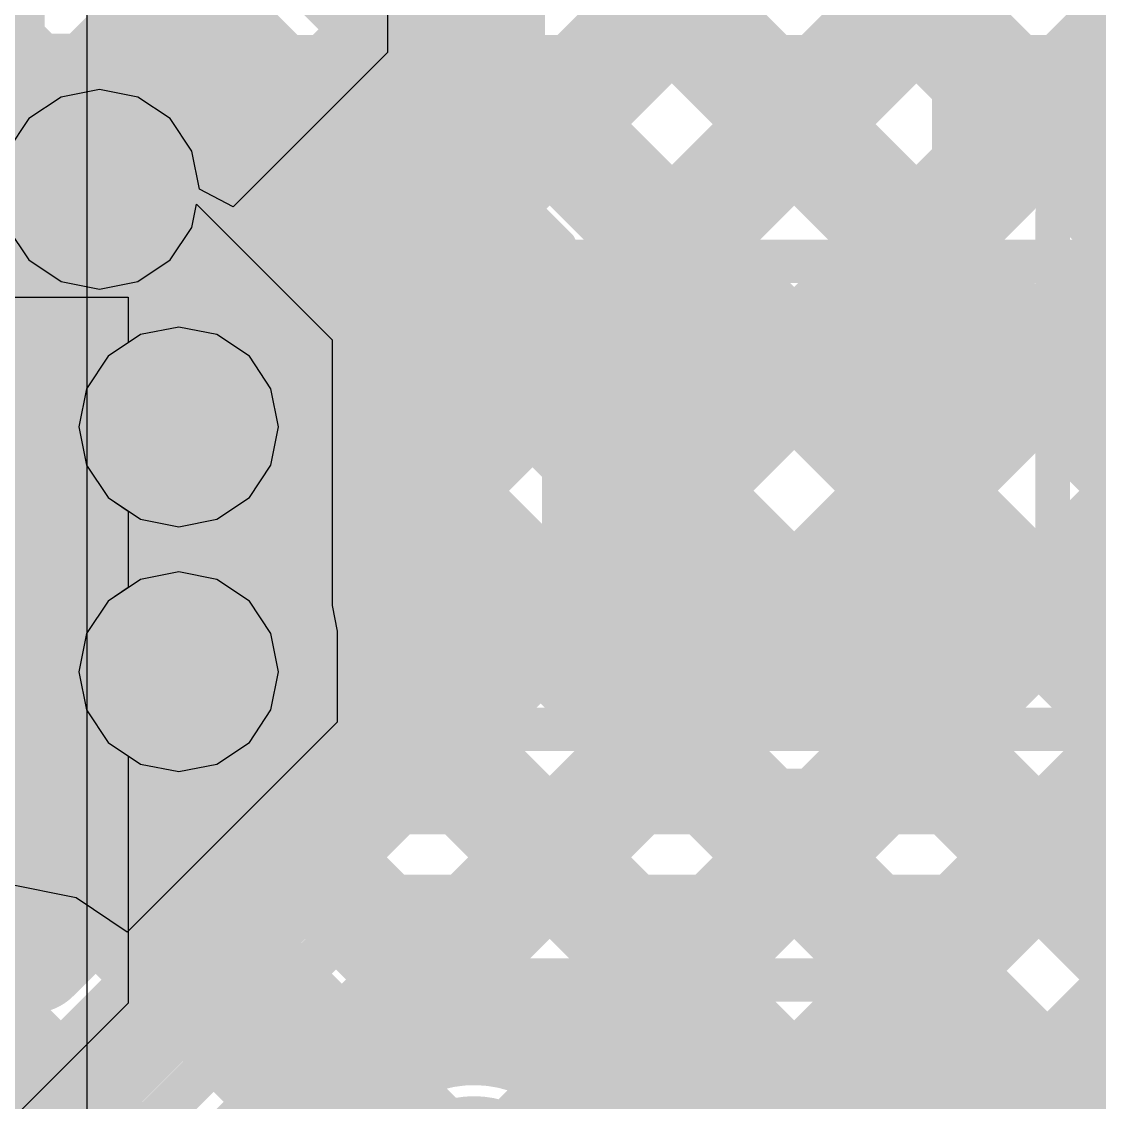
# Model space of a CAD drawing. Header units: millimetres. Extents: x 13 to 259, y -2 to 326.
# Drawn here: x 120.355 to 124.096, y 96.73 to 100.482 of the extents above; entities that cross this region are included whole.
import ezdxf

# ---------------------------------------------------------------- set-up
doc = ezdxf.new("R2010")
doc.units = ezdxf.units.MM
for name, color, linetype in [('BottomLayer', 5, 'Continuous'), ('BottomPaste', 16, 'Continuous'), ('BottomSolder', 6, 'Continuous'), ('ConnectLayer', 7, 'Continuous'), ('DrillDrawing', 1, 'Continuous'), ('Mechanical14', 56, 'Continuous'), ('Mechanical16', 56, 'Continuous'), ('MidLayer1', 16, 'Continuous'), ('MidLayer2', 76, 'Continuous'), ('MidLayer3', 90, 'Continuous'), ('MidLayer4', 156, 'Continuous'), ('MidLayer5', 130, 'Continuous'), ('MidLayer6', 216, 'Continuous'), ('MultiLayer', 9, 'Continuous'), ('TopLayer', 1, 'Continuous'), ('TopSolder', 216, 'Continuous')]:
    doc.layers.add(name, color=color, linetype=linetype)

# ---------------------------------------------------------------- blocks, each defined once
blk = doc.blocks.new('CAPC1005X55N_B_17')
at = {"layer": 'BottomLayer'}
for points in [[(-0.76, -0.31), (-0.14, -0.31), (-0.76, 0.31), (-0.14, 0.31)], [(0.14, -0.31), (0.76, -0.31), (0.14, 0.31), (0.76, 0.31)]]:
    blk.add_solid(points, dxfattribs=at)
at = {"layer": 'BottomPaste'}
for points in [[(-0.76, -0.31), (-0.14, -0.31), (-0.76, 0.31), (-0.14, 0.31)], [(0.14, -0.31), (0.76, -0.31), (0.14, 0.31), (0.76, 0.31)]]:
    blk.add_solid(points, dxfattribs=at)
at = {"layer": 'BottomSolder'}
for points in [[(-0.8616, -0.4116), (-0.0384, -0.4116), (-0.8616, 0.4116), (-0.0384, 0.4116)], [(0.0384, -0.4116), (0.8616, -0.4116), (0.0384, 0.4116), (0.8616, 0.4116)]]:
    blk.add_solid(points, dxfattribs=at)
at = {"layer": 'Mechanical14', "const_width": 0.1}
for points in [[(0.5251, 0.2749), (-0.5249, 0.2749)], [(-0.5249, 0.2749), (-0.5249, -0.2751)], [(0.5251, 0.2749), (0.5251, -0.2751)], [(0.5251, -0.2751), (-0.5249, -0.2751)]]:
    blk.add_lwpolyline(points, dxfattribs=at)
at = {"layer": 'Mechanical14', "const_width": 0.05}
for points in [[(-0.5499, 0.2749, 1), (-0.5, 0.2749, 1)], [(-0.5499, 0.2749, 1), (-0.5, 0.2749, 1)], [(0.5001, 0.2749, 1), (0.55, 0.2749, 1)], [(0.5001, 0.2749, 1), (0.55, 0.2749, 1)], [(-0.5499, -0.2751, 1), (-0.5, -0.2751, 1)], [(-0.5499, -0.2751, 1), (-0.5, -0.2751, 1)], [(0.5001, -0.2751, 1), (0.55, -0.2751, 1)], [(0.5001, -0.2751, 1), (0.55, -0.2751, 1)]]:
    blk.add_lwpolyline(points, format="xyb", close=True, dxfattribs=at)
at = {"layer": 'Mechanical16', "const_width": 0.05}
for points in [[(0, 0.5), (0, -0.5)], [(0.91, 0.46), (-0.91, 0.46)], [(-0.91, 0.46), (-0.91, -0.46)], [(0.91, 0.46), (0.91, -0.46)], [(0.5, 0), (-0.5, 0)], [(0.91, -0.46), (-0.91, -0.46)]]:
    blk.add_lwpolyline(points, dxfattribs=at)
at = {"layer": 'Mechanical16', "const_width": 0.025}
for points in [[(-0.0125, 0.5, 1), (0.0125, 0.5, 1)], [(-0.9225, 0.46, 1), (-0.8975, 0.46, 1)], [(-0.9225, 0.46, 1), (-0.8975, 0.46, 1)], [(0.8975, 0.46, 1), (0.9225, 0.46, 1)], [(0.8975, 0.46, 1), (0.9225, 0.46, 1)], [(-0.5125, 0, 1), (-0.4875, 0, 1)], [(0.4875, 0, 1), (0.5125, 0, 1)], [(-0.9225, -0.46, 1), (-0.8975, -0.46, 1)], [(-0.9225, -0.46, 1), (-0.8975, -0.46, 1)], [(0.8975, -0.46, 1), (0.9225, -0.46, 1)], [(0.8975, -0.46, 1), (0.9225, -0.46, 1)], [(-0.0125, -0.5, 1), (0.0125, -0.5, 1)]]:
    blk.add_lwpolyline(points, format="xyb", close=True, dxfattribs=at)
blk = doc.blocks.new('CAPC1005X55N_B_21')
at = {"layer": 'BottomLayer'}
for points in [[(-0.76, -0.31), (-0.14, -0.31), (-0.76, 0.31), (-0.14, 0.31)], [(0.14, -0.31), (0.76, -0.31), (0.14, 0.31), (0.76, 0.31)]]:
    blk.add_solid(points, dxfattribs=at)
at = {"layer": 'BottomPaste'}
for points in [[(-0.76, -0.31), (-0.14, -0.31), (-0.76, 0.31), (-0.14, 0.31)], [(0.14, -0.31), (0.76, -0.31), (0.14, 0.31), (0.76, 0.31)]]:
    blk.add_solid(points, dxfattribs=at)
at = {"layer": 'BottomSolder'}
for points in [[(-0.8616, -0.4116), (-0.0384, -0.4116), (-0.8616, 0.4116), (-0.0384, 0.4116)], [(0.0384, -0.4116), (0.8616, -0.4116), (0.0384, 0.4116), (0.8616, 0.4116)]]:
    blk.add_solid(points, dxfattribs=at)
at = {"layer": 'Mechanical14', "const_width": 0.1}
for points in [[(0.5251, 0.2749), (-0.5249, 0.2749)], [(-0.5249, 0.2749), (-0.5249, -0.2751)], [(0.5251, 0.2749), (0.5251, -0.2751)], [(0.5251, -0.2751), (-0.5249, -0.2751)]]:
    blk.add_lwpolyline(points, dxfattribs=at)
at = {"layer": 'Mechanical14', "const_width": 0.05}
for points in [[(-0.5499, 0.2749, 1), (-0.5, 0.2749, 1)], [(-0.5499, 0.2749, 1), (-0.5, 0.2749, 1)], [(0.5001, 0.2749, 1), (0.55, 0.2749, 1)], [(0.5001, 0.2749, 1), (0.55, 0.2749, 1)], [(-0.5499, -0.2751, 1), (-0.5, -0.2751, 1)], [(-0.5499, -0.2751, 1), (-0.5, -0.2751, 1)], [(0.5001, -0.2751, 1), (0.55, -0.2751, 1)], [(0.5001, -0.2751, 1), (0.55, -0.2751, 1)]]:
    blk.add_lwpolyline(points, format="xyb", close=True, dxfattribs=at)
at = {"layer": 'Mechanical16', "const_width": 0.05}
for points in [[(0, 0.5), (0, -0.5)], [(0.91, 0.46), (-0.91, 0.46)], [(-0.91, 0.46), (-0.91, -0.46)], [(0.91, 0.46), (0.91, -0.46)], [(0.5, 0), (-0.5, 0)], [(0.91, -0.46), (-0.91, -0.46)]]:
    blk.add_lwpolyline(points, dxfattribs=at)
at = {"layer": 'Mechanical16', "const_width": 0.025}
for points in [[(-0.0125, 0.5, 1), (0.0125, 0.5, 1)], [(-0.9225, 0.46, 1), (-0.8975, 0.46, 1)], [(-0.9225, 0.46, 1), (-0.8975, 0.46, 1)], [(0.8975, 0.46, 1), (0.9225, 0.46, 1)], [(0.8975, 0.46, 1), (0.9225, 0.46, 1)], [(-0.5125, 0, 1), (-0.4875, 0, 1)], [(0.4875, 0, 1), (0.5125, 0, 1)], [(-0.9225, -0.46, 1), (-0.8975, -0.46, 1)], [(-0.9225, -0.46, 1), (-0.8975, -0.46, 1)], [(0.8975, -0.46, 1), (0.9225, -0.46, 1)], [(0.8975, -0.46, 1), (0.9225, -0.46, 1)], [(-0.0125, -0.5, 1), (0.0125, -0.5, 1)]]:
    blk.add_lwpolyline(points, format="xyb", close=True, dxfattribs=at)
blk = doc.blocks.new('CAPC1005X55N_B_29')
at = {"layer": 'BottomLayer'}
for points in [[(-0.76, -0.31), (-0.14, -0.31), (-0.76, 0.31), (-0.14, 0.31)], [(0.14, -0.31), (0.76, -0.31), (0.14, 0.31), (0.76, 0.31)]]:
    blk.add_solid(points, dxfattribs=at)
at = {"layer": 'BottomPaste'}
for points in [[(-0.76, -0.31), (-0.14, -0.31), (-0.76, 0.31), (-0.14, 0.31)], [(0.14, -0.31), (0.76, -0.31), (0.14, 0.31), (0.76, 0.31)]]:
    blk.add_solid(points, dxfattribs=at)
at = {"layer": 'BottomSolder'}
for points in [[(-0.8616, -0.4116), (-0.0384, -0.4116), (-0.8616, 0.4116), (-0.0384, 0.4116)], [(0.0384, -0.4116), (0.8616, -0.4116), (0.0384, 0.4116), (0.8616, 0.4116)]]:
    blk.add_solid(points, dxfattribs=at)
at = {"layer": 'Mechanical14', "const_width": 0.1}
for points in [[(-0.5249, 0.2749), (-0.5249, -0.2751)], [(0.5251, 0.2749), (-0.5249, 0.2749)], [(0.5251, 0.2749), (0.5251, -0.2751)], [(0.5251, -0.2751), (-0.5249, -0.2751)]]:
    blk.add_lwpolyline(points, dxfattribs=at)
at = {"layer": 'Mechanical14', "const_width": 0.05}
for points in [[(-0.5499, 0.2749, 1), (-0.5, 0.2749, 1)], [(-0.5499, 0.2749, 1), (-0.5, 0.2749, 1)], [(0.5001, 0.2749, 1), (0.55, 0.2749, 1)], [(0.5001, 0.2749, 1), (0.55, 0.2749, 1)], [(-0.5499, -0.2751, 1), (-0.5, -0.2751, 1)], [(-0.5499, -0.2751, 1), (-0.5, -0.2751, 1)], [(0.5001, -0.2751, 1), (0.55, -0.2751, 1)], [(0.5001, -0.2751, 1), (0.55, -0.2751, 1)]]:
    blk.add_lwpolyline(points, format="xyb", close=True, dxfattribs=at)
at = {"layer": 'Mechanical16', "const_width": 0.05}
for points in [[(0, 0.5), (0, -0.5)], [(-0.91, 0.46), (-0.91, -0.46)], [(0.91, 0.46), (-0.91, 0.46)], [(0.91, 0.46), (0.91, -0.46)], [(0.5, 0), (-0.5, 0)], [(0.91, -0.46), (-0.91, -0.46)]]:
    blk.add_lwpolyline(points, dxfattribs=at)
at = {"layer": 'Mechanical16', "const_width": 0.025}
for points in [[(-0.0125, 0.5, 1), (0.0125, 0.5, 1)], [(-0.9225, 0.46, 1), (-0.8975, 0.46, 1)], [(-0.9225, 0.46, 1), (-0.8975, 0.46, 1)], [(0.8975, 0.46, 1), (0.9225, 0.46, 1)], [(0.8975, 0.46, 1), (0.9225, 0.46, 1)], [(-0.5125, 0, 1), (-0.4875, 0, 1)], [(0.4875, 0, 1), (0.5125, 0, 1)], [(-0.9225, -0.46, 1), (-0.8975, -0.46, 1)], [(-0.9225, -0.46, 1), (-0.8975, -0.46, 1)], [(0.8975, -0.46, 1), (0.9225, -0.46, 1)], [(0.8975, -0.46, 1), (0.9225, -0.46, 1)], [(-0.0125, -0.5, 1), (0.0125, -0.5, 1)]]:
    blk.add_lwpolyline(points, format="xyb", close=True, dxfattribs=at)
blk = doc.blocks.new('CAPC1005X55N_B_60')
at = {"layer": 'BottomLayer'}
for points in [[(-0.76, -0.31), (-0.14, -0.31), (-0.76, 0.31), (-0.14, 0.31)], [(0.14, -0.31), (0.76, -0.31), (0.14, 0.31), (0.76, 0.31)]]:
    blk.add_solid(points, dxfattribs=at)
at = {"layer": 'BottomPaste'}
for points in [[(-0.76, -0.31), (-0.14, -0.31), (-0.76, 0.31), (-0.14, 0.31)], [(0.14, -0.31), (0.76, -0.31), (0.14, 0.31), (0.76, 0.31)]]:
    blk.add_solid(points, dxfattribs=at)
at = {"layer": 'BottomSolder'}
for points in [[(-0.8616, -0.4116), (-0.0384, -0.4116), (-0.8616, 0.4116), (-0.0384, 0.4116)], [(0.0384, -0.4116), (0.8616, -0.4116), (0.0384, 0.4116), (0.8616, 0.4116)]]:
    blk.add_solid(points, dxfattribs=at)
at = {"layer": 'Mechanical14', "const_width": 0.1}
for points in [[(0.5251, 0.2749), (-0.5249, 0.2749)], [(-0.5249, 0.2749), (-0.5249, -0.2751)], [(0.5251, 0.2749), (0.5251, -0.2751)], [(0.5251, -0.2751), (-0.5249, -0.2751)]]:
    blk.add_lwpolyline(points, dxfattribs=at)
at = {"layer": 'Mechanical14', "const_width": 0.05}
for points in [[(-0.5499, 0.2749, 1), (-0.5, 0.2749, 1)], [(-0.5499, 0.2749, 1), (-0.5, 0.2749, 1)], [(0.5001, 0.2749, 1), (0.55, 0.2749, 1)], [(0.5001, 0.2749, 1), (0.55, 0.2749, 1)], [(-0.5499, -0.2751, 1), (-0.5, -0.2751, 1)], [(-0.5499, -0.2751, 1), (-0.5, -0.2751, 1)], [(0.5001, -0.2751, 1), (0.55, -0.2751, 1)], [(0.5001, -0.2751, 1), (0.55, -0.2751, 1)]]:
    blk.add_lwpolyline(points, format="xyb", close=True, dxfattribs=at)
at = {"layer": 'Mechanical16', "const_width": 0.05}
for points in [[(0, 0.5), (0, -0.5)], [(0.91, 0.46), (-0.91, 0.46)], [(-0.91, 0.46), (-0.91, -0.46)], [(0.91, 0.46), (0.91, -0.46)], [(0.5, 0), (-0.5, 0)], [(0.91, -0.46), (-0.91, -0.46)]]:
    blk.add_lwpolyline(points, dxfattribs=at)
at = {"layer": 'Mechanical16', "const_width": 0.025}
for points in [[(-0.0125, 0.5, 1), (0.0125, 0.5, 1)], [(-0.9225, 0.46, 1), (-0.8975, 0.46, 1)], [(-0.9225, 0.46, 1), (-0.8975, 0.46, 1)], [(0.8975, 0.46, 1), (0.9225, 0.46, 1)], [(0.8975, 0.46, 1), (0.9225, 0.46, 1)], [(-0.5125, 0, 1), (-0.4875, 0, 1)], [(0.4875, 0, 1), (0.5125, 0, 1)], [(-0.9225, -0.46, 1), (-0.8975, -0.46, 1)], [(-0.9225, -0.46, 1), (-0.8975, -0.46, 1)], [(0.8975, -0.46, 1), (0.9225, -0.46, 1)], [(0.8975, -0.46, 1), (0.9225, -0.46, 1)], [(-0.0125, -0.5, 1), (0.0125, -0.5, 1)]]:
    blk.add_lwpolyline(points, format="xyb", close=True, dxfattribs=at)

msp = doc.modelspace()

# ---------------------------------------------------------------- linework, layer by layer
at = {"layer": 'BottomLayer', "const_width": 0.25}
for points in [[(120.5, 99.9, 1), (120.75, 99.9, 1)], [(120.775, 99.075, 1), (121.025, 99.075, 1)], [(120.775, 98.225, 1), (121.025, 98.225, 1)]]:
    msp.add_lwpolyline(points, format="xyb", close=True, dxfattribs=at)
at = {"layer": 'BottomSolder', "const_width": 0.3516}
msp.add_lwpolyline([(121.7492, 96.4, 1), (122.1008, 96.4, 1)], format="xyb", close=True, dxfattribs=at)
at = {"layer": 'ConnectLayer'}
for p, q in [((121.625, 104.9), (121.625, 100.375)), ((120.5809, 104.4774), (120.5809, 95.3003)), ((121.625, 100.375), (121.0891, 99.839)), ((120.4924, 100.2203), (120.3799, 100.1451)), ((120.625, 100.2467), (120.4924, 100.2203)), ((120.7577, 100.2203), (120.625, 100.2467)), ((120.8702, 100.1451), (120.7577, 100.2203)), ((120.3799, 100.1451), (120.3048, 100.0327)), ((120.9453, 100.0327), (120.8702, 100.1451)), ((120.9717, 99.9), (120.9453, 100.0327)), ((121.0891, 99.839), (120.9717, 99.9)), ((120.9453, 99.7673), (120.9613, 99.8479)), ((120.9613, 99.8479), (121.4322, 99.377)), ((120.3048, 99.7673), (120.3799, 99.6549)), ((120.8702, 99.6549), (120.9453, 99.7673)), ((120.3799, 99.6549), (120.4924, 99.5797)), ((120.7577, 99.5797), (120.8702, 99.6549)), ((120.4924, 99.5797), (120.625, 99.5534)), ((120.625, 99.5534), (120.7577, 99.5797)), ((119.0339, 99.525), (120.725, 99.525)), ((120.725, 99.525), (120.725, 99.367)), ((120.7674, 99.3953), (120.6549, 99.3201)), ((120.9, 99.4217), (120.7674, 99.3953)), ((121.0327, 99.3953), (120.9, 99.4217)), ((121.1452, 99.3201), (121.0327, 99.3953)), ((120.725, 99.367), (120.6549, 99.3201)), ((121.4322, 99.377), (121.4322, 98.4549)), ((120.6549, 99.3201), (120.5798, 99.2077)), ((120.6549, 99.3201), (120.5798, 99.2077)), ((121.2203, 99.2077), (121.1452, 99.3201)), ((120.5798, 99.2077), (120.5534, 99.075)), ((120.5798, 99.2077), (120.5534, 99.075)), ((121.2467, 99.075), (121.2203, 99.2077)), ((120.5534, 99.075), (120.5798, 98.9423)), ((120.5534, 99.075), (120.5798, 98.9423)), ((121.2203, 98.9423), (121.2467, 99.075)), ((120.5798, 98.9423), (120.6549, 98.8299)), ((120.5798, 98.9423), (120.6549, 98.8299)), ((121.1452, 98.8299), (121.2203, 98.9423)), ((120.6549, 98.8299), (120.7674, 98.7547)), ((120.6549, 98.8299), (120.725, 98.783)), ((121.0327, 98.7547), (121.1452, 98.8299)), ((120.725, 98.783), (120.725, 98.517)), ((120.7674, 98.7547), (120.9, 98.7284)), ((120.9, 98.7284), (121.0327, 98.7547)), ((120.9, 98.5717), (120.7674, 98.5453)), ((121.0327, 98.5453), (120.9, 98.5717)), ((120.7674, 98.5453), (120.6549, 98.4701)), ((121.1452, 98.4701), (121.0327, 98.5453)), ((120.725, 98.517), (120.6549, 98.4701)), ((120.6549, 98.4701), (120.5798, 98.3577)), ((120.6549, 98.4701), (120.5798, 98.3577)), ((121.2203, 98.3577), (121.1452, 98.4701)), ((121.4322, 98.4549), (121.4501, 98.3654)), ((120.5798, 98.3577), (120.5534, 98.225)), ((120.5798, 98.3577), (120.5534, 98.225)), ((121.2467, 98.225), (121.2203, 98.3577)), ((121.4501, 98.3654), (121.4501, 98.05)), ((120.5534, 98.225), (120.5798, 98.0923)), ((120.5534, 98.225), (120.5798, 98.0923)), ((121.2203, 98.0923), (121.2467, 98.225)), ((120.5798, 98.0923), (120.6549, 97.9799)), ((120.5798, 98.0923), (120.6549, 97.9799)), ((121.1452, 97.9799), (121.2203, 98.0923)), ((121.4501, 98.05), (120.7216, 97.3215)), ((120.6549, 97.9799), (120.7674, 97.9047)), ((120.6549, 97.9799), (120.725, 97.933)), ((121.0327, 97.9047), (121.1452, 97.9799)), ((120.725, 97.933), (120.725, 97.075)), ((120.7674, 97.9047), (120.9, 97.8784)), ((120.9, 97.8784), (121.0327, 97.9047)), ((120.5436, 97.4404), (120.3017, 97.4885)), ((120.7216, 97.3215), (120.5436, 97.4404)), ((120.725, 97.075), (119.625, 95.975))]:
    msp.add_line(p, q, dxfattribs=at)
at = {"layer": 'ConnectLayer', "const_width": 0.4}
for points in [[(120.5356, 99.3225), (132.5152, 111.302)], [(120.5356, 99.3225), (132.5152, 111.302)], [(120.5352, 98.4735), (133.3154, 111.2537)], [(120.5352, 98.4735), (133.3154, 111.2537)], [(102.1605, 79.2502), (131.7888, 108.8785)], [(102.1605, 79.2502), (131.7888, 108.8785)], [(102.1717, 78.4129), (131.6469, 107.8881)], [(102.1717, 78.4129), (131.6469, 107.8881)], [(119.9581, 100.442), (124.9875, 105.4714)], [(119.9581, 100.442), (124.9875, 105.4714)], [(122.6443, 96.34), (131.6478, 105.3435)], [(122.6443, 96.34), (131.6478, 105.3435)], [(120.3131, 99.9484), (125.346, 104.9813)], [(120.3131, 99.9484), (125.346, 104.9813)], [(123.174, 96.0212), (132.054, 104.9011)], [(123.174, 96.0212), (132.054, 104.9011)], [(120.622, 104.2375), (124.7041, 100.1554)], [(120.622, 104.2375), (124.7041, 100.1554)], [(121.4184, 99.3567), (125.47, 103.4084)], [(121.975, 102.8845), (124.7041, 100.1554)], [(121.4179, 98.5077), (125.47, 102.5598)], [(121.6384, 102.3726), (137.059, 86.952)], [(121.6384, 102.3726), (137.059, 86.952)], [(121.1561, 102.0064), (127.1611, 96.0013)], [(121.1561, 102.0064), (127.1611, 96.0013)], [(121.975, 102.0359), (125.47, 98.5409)], [(119.7338, 95.975), (125.47, 101.7113)], [(120.6607, 101.6533), (126.4152, 95.8987)], [(120.6607, 101.6533), (126.4152, 95.8987)], [(121.975, 101.1874), (125.3212, 97.8413)], [(120.2899, 101.1755), (131.9752, 89.4902)], [(120.2899, 101.1755), (131.9752, 89.4902)], [(119.5775, 101.0394), (131.6356, 88.9813)], [(119.5775, 101.0394), (131.6356, 88.9813)], [(121.9717, 100.375), (121.9717, 100.7217)], [(121.9453, 100.2423), (121.9717, 100.375)], [(121.9663, 100.3477), (124.8969, 97.417)], [(121.8702, 100.1299), (121.9453, 100.2423)], [(121.3342, 99.5939), (121.8702, 100.1299)], [(102.4287, 77.8214), (124.7282, 100.1209)], [(102.4287, 77.8214), (124.7282, 100.1209)], [(120.5823, 95.975), (124.7281, 100.1209)], [(120.3103, 99.975), (121.042, 99.975)], [(120.6419, 99.975), (120.7419, 99.875)], [(122.3062, 96.8504), (125.3641, 99.9083)], [(122.3062, 96.8504), (125.3641, 99.9083)], [(122.3062, 96.8504), (125.3641, 99.9083)], [(120.3145, 99.875), (120.9513, 99.875)], [(121.6029, 99.8626), (124.4726, 96.9928)], [(121.3495, 98.4392), (122.1453, 99.235)], [(121.4507, 99.235), (125.0625, 99.235)], [(122.1988, 98.44), (122.9938, 99.235)], [(122.2304, 99.235), (123.0254, 98.44)], [(123.0473, 98.44), (123.8423, 99.235)], [(123.0789, 99.235), (123.8739, 98.44)], [(123.8958, 98.44), (124.6908, 99.235)], [(123.9274, 99.235), (124.7225, 98.44)], [(121.4163, 99.2006), (122.1769, 98.44)], [(120.5788, 99.1895), (126.9715, 92.7969)], [(120.5788, 99.1895), (126.9715, 92.7969)], [(122.6443, 96.34), (125.47, 99.1657)], [(121.4875, 99.1294), (124.0484, 96.5685)], [(120.5352, 98.4735), (121.1369, 99.0752)], [(120.59, 99.075), (121.125, 99.075)], [(120.6933, 99.075), (121.3307, 98.4376)], [(121.375, 98.44), (125.7531, 98.44)], [(120.5785, 98.3414), (121.9298, 96.99)], [(120.5785, 98.3414), (121.9298, 96.99)], [(120.5785, 98.3414), (120.6948, 98.225)], [(123.174, 96.0212), (125.47, 98.3172)], [(121.4874, 98.281), (123.6241, 96.1442)], [(120.59, 98.225), (121.0094, 98.225)], [(123.4549, 95.975), (125.47, 97.9902)], [(119.3673, 97.8556), (125.1445, 92.0784)], [(119.3673, 97.8556), (125.1445, 92.0784)], [(120.3332, 97.7381), (121.4007, 96.6706)], [(120.3333, 97.7381), (121.4008, 96.6706)], [(120.3333, 97.7381), (121.4008, 96.6706)], [(119.625, 96.7148), (120.6174, 97.7071)], [(121.2018, 97.718), (121.9298, 96.99)], [(119.625, 97.5977), (121.2478, 95.975)], [(119.2389, 97.425), (120.5771, 97.425)], [(120.1503, 97.24), (120.3353, 97.425)], [(120.3921, 97.24), (120.5771, 97.425)], [(118.6703, 97.24), (120.3921, 97.24)]]:
    msp.add_lwpolyline(points, dxfattribs=at)
for points in [[(119.5513, 100.4639, -0.50472), (120.315, 99.9)], [(119.5513, 100.4639, -0.50472), (120.315, 99.9)], [(120.9513, 99.875, -0.081853), (121.042, 99.975)], [(120.315, 99.9, -0.127389), (120.2409, 99.6136)], [(120.315, 99.9, -0.127389), (120.2409, 99.6136)], [(120.2409, 99.6136, -0.295782), (120.59, 99.075)], [(120.2409, 99.6136, -0.295782), (120.59, 99.075)], [(121.2587, 99.5435, -0.233448), (121.49, 99.075)], [(121.4084, 99.1927, -0.199374), (121.125, 99.075)], [(121.4079, 99.1922, -0.198912), (121.125, 99.075)], [(120.59, 99.075, -0.203827), (120.4093, 98.65)], [(120.59, 99.075, -0.203827), (120.4093, 98.65)], [(120.59, 99.075, -0.203827), (120.4093, 98.65)], [(121.49, 99.075, -0.203827), (121.3093, 98.65)], [(120.4093, 98.65, -0.203829), (120.59, 98.225)], [(120.4093, 98.65, -0.203829), (120.59, 98.225)], [(120.4093, 98.65, -0.203829), (120.59, 98.225)], [(121.3093, 98.65, -0.203829), (121.49, 98.225)], [(121.014, 98.2297, -0.270061), (121.375, 98.44)], [(120.59, 98.225, -0.764241), (119.4914, 97.926)], [(120.59, 98.225, -0.764241), (119.4914, 97.926)], [(121.49, 98.225, -0.698284), (120.45, 97.8434)], [(120.45, 97.8434, -0.409968), (119.625, 97.7695)], [(122.0651, 95.8269, -2.893107), (122.515, 96.4)], [(122.0651, 95.8269, -2.893107), (122.515, 96.4)], [(121.5158, 95.975, -1.51202), (122.515, 96.4)]]:
    msp.add_lwpolyline(points, format="xyb", dxfattribs=at)
at = {"layer": 'ConnectLayer', "const_width": 0.2}
for points in [[(121.8717, 100.375, 1), (122.0717, 100.375, 1)], [(121.8717, 100.375, 1), (122.0717, 100.375, 1)], [(121.8663, 100.3477, 1), (122.0663, 100.3477, 1)], [(121.8453, 100.2423, 1), (122.0453, 100.2423, 1)], [(121.8453, 100.2423, 1), (122.0453, 100.2423, 1)], [(121.7702, 100.1299, 1), (121.9702, 100.1299, 1)], [(121.7702, 100.1299, 1), (121.9702, 100.1299, 1)], [(120.2103, 99.975, 1), (120.4103, 99.975, 1)], [(120.2131, 99.9484, 1), (120.4131, 99.9484, 1)], [(120.2131, 99.9484, 1), (120.4131, 99.9484, 1)], [(120.5419, 99.975, 1), (120.7419, 99.975, 1)], [(120.942, 99.975, 1), (121.142, 99.975, 1)], [(120.942, 99.975, 1), (121.142, 99.975, 1)], [(120.2145, 99.875, 1), (120.4145, 99.875, 1)], [(120.215, 99.9, 1), (120.415, 99.9, 1)], [(120.215, 99.9, 1), (120.415, 99.9, 1)], [(120.215, 99.9, 1), (120.415, 99.9, 1)], [(120.215, 99.9, 1), (120.415, 99.9, 1)], [(120.6419, 99.875, 1), (120.8419, 99.875, 1)], [(120.8513, 99.875, 1), (121.0513, 99.875, 1)], [(120.8513, 99.875, 1), (121.0513, 99.875, 1)], [(121.5029, 99.8626, 1), (121.7029, 99.8626, 1)], [(120.1409, 99.6136, 1), (120.3409, 99.6136, 1)], [(120.1409, 99.6136, 1), (120.3409, 99.6136, 1)], [(120.1409, 99.6136, 1), (120.3409, 99.6136, 1)], [(120.1409, 99.6136, 1), (120.3409, 99.6136, 1)], [(121.2342, 99.5939, 1), (121.4342, 99.5939, 1)], [(121.1587, 99.5435, 1), (121.3587, 99.5435, 1)], [(121.3184, 99.3567, 1), (121.5184, 99.3567, 1)], [(120.4356, 99.3225, 1), (120.6356, 99.3225, 1)], [(120.4356, 99.3225, 1), (120.6356, 99.3225, 1)], [(121.3507, 99.235, 1), (121.5507, 99.235, 1)], [(122.0453, 99.235, 1), (122.2453, 99.235, 1)], [(122.1304, 99.235, 1), (122.3304, 99.235, 1)], [(122.8938, 99.235, 1), (123.0938, 99.235, 1)], [(122.9789, 99.235, 1), (123.1789, 99.235, 1)], [(123.7423, 99.235, 1), (123.9423, 99.235, 1)], [(123.8274, 99.235, 1), (124.0274, 99.235, 1)], [(121.3079, 99.1922, 1), (121.5079, 99.1922, 1)], [(121.3084, 99.1927, 1), (121.5084, 99.1927, 1)], [(121.3163, 99.2006, 1), (121.5163, 99.2006, 1)], [(120.4788, 99.1895, 1), (120.6788, 99.1895, 1)], [(120.4788, 99.1895, 1), (120.6788, 99.1895, 1)], [(121.3875, 99.1294, 1), (121.5875, 99.1294, 1)], [(120.49, 99.075, 1), (120.69, 99.075, 1)], [(120.49, 99.075, 1), (120.69, 99.075, 1)], [(120.49, 99.075, 1), (120.69, 99.075, 1)], [(120.49, 99.075, 1), (120.69, 99.075, 1)], [(120.49, 99.075, 1), (120.69, 99.075, 1)], [(120.49, 99.075, 1), (120.69, 99.075, 1)], [(120.5933, 99.075, 1), (120.7933, 99.075, 1)], [(121.025, 99.075, 1), (121.225, 99.075, 1)], [(121.025, 99.075, 1), (121.225, 99.075, 1)], [(121.025, 99.075, 1), (121.225, 99.075, 1)], [(121.0369, 99.0752, 1), (121.2369, 99.0752, 1)], [(121.39, 99.075, 1), (121.59, 99.075, 1)], [(121.39, 99.075, 1), (121.59, 99.075, 1)], [(120.3093, 98.65, 1), (120.5093, 98.65, 1)], [(120.3093, 98.65, 1), (120.5093, 98.65, 1)], [(120.3093, 98.65, 1), (120.5093, 98.65, 1)], [(120.3093, 98.65, 1), (120.5093, 98.65, 1)], [(120.3093, 98.65, 1), (120.5093, 98.65, 1)], [(120.3093, 98.65, 1), (120.5093, 98.65, 1)], [(121.2093, 98.65, 1), (121.4093, 98.65, 1)], [(121.2093, 98.65, 1), (121.4093, 98.65, 1)], [(121.3179, 98.5077, 1), (121.5179, 98.5077, 1)], [(120.4352, 98.4735, 1), (120.6352, 98.4735, 1)], [(120.4352, 98.4735, 1), (120.6352, 98.4735, 1)], [(120.4352, 98.4735, 1), (120.6352, 98.4735, 1)], [(121.2307, 98.4376, 1), (121.4307, 98.4376, 1)], [(121.2495, 98.4392, 1), (121.4495, 98.4392, 1)], [(121.275, 98.44, 1), (121.475, 98.44, 1)], [(121.275, 98.44, 1), (121.475, 98.44, 1)], [(122.0769, 98.44, 1), (122.2769, 98.44, 1)], [(122.0988, 98.44, 1), (122.2988, 98.44, 1)], [(122.9254, 98.44, 1), (123.1254, 98.44, 1)], [(122.9473, 98.44, 1), (123.1473, 98.44, 1)], [(123.7739, 98.44, 1), (123.9739, 98.44, 1)], [(123.7958, 98.44, 1), (123.9958, 98.44, 1)], [(120.4785, 98.3414, 1), (120.6785, 98.3414, 1)], [(120.4785, 98.3414, 1), (120.6785, 98.3414, 1)], [(120.4785, 98.3414, 1), (120.6785, 98.3414, 1)], [(121.3874, 98.281, 1), (121.5874, 98.281, 1)], [(120.49, 98.225, 1), (120.69, 98.225, 1)], [(120.49, 98.225, 1), (120.69, 98.225, 1)], [(120.49, 98.225, 1), (120.69, 98.225, 1)], [(120.49, 98.225, 1), (120.69, 98.225, 1)], [(120.49, 98.225, 1), (120.69, 98.225, 1)], [(120.49, 98.225, 1), (120.69, 98.225, 1)], [(120.5948, 98.225, 1), (120.7948, 98.225, 1)], [(120.9094, 98.225, 1), (121.1094, 98.225, 1)], [(120.914, 98.2297, 1), (121.114, 98.2297, 1)], [(121.39, 98.225, 1), (121.59, 98.225, 1)], [(121.39, 98.225, 1), (121.59, 98.225, 1)], [(120.35, 97.8434, 1), (120.55, 97.8434, 1)], [(120.35, 97.8434, 1), (120.55, 97.8434, 1)], [(120.2332, 97.7381, 1), (120.4332, 97.7381, 1)], [(120.2333, 97.7381, 1), (120.4333, 97.7381, 1)], [(120.2333, 97.7381, 1), (120.4333, 97.7381, 1)], [(120.5174, 97.7071, 1), (120.7174, 97.7071, 1)], [(121.1018, 97.718, 1), (121.3018, 97.718, 1)], [(120.2353, 97.425, 1), (120.4353, 97.425, 1)], [(120.4771, 97.425, 1), (120.6771, 97.425, 1)], [(120.4771, 97.425, 1), (120.6771, 97.425, 1)], [(120.2921, 97.24, 1), (120.4921, 97.24, 1)], [(120.2921, 97.24, 1), (120.4921, 97.24, 1)], [(121.8298, 96.99, 1), (122.0298, 96.99, 1)], [(121.8298, 96.99, 1), (122.0298, 96.99, 1)], [(121.8298, 96.99, 1), (122.0298, 96.99, 1)], [(122.2062, 96.8504, 1), (122.4062, 96.8504, 1)], [(122.2062, 96.8504, 1), (122.4062, 96.8504, 1)], [(122.2062, 96.8504, 1), (122.4062, 96.8504, 1)], [(121.3007, 96.6706, 1), (121.5007, 96.6706, 1)], [(121.3008, 96.6706, 1), (121.5008, 96.6706, 1)], [(121.3008, 96.6706, 1), (121.5008, 96.6706, 1)], [(123.9484, 96.5685, 1), (124.1484, 96.5685, 1)]]:
    msp.add_lwpolyline(points, format="xyb", close=True, dxfattribs=at)
at = {"layer": 'DrillDrawing', "const_width": 0.0508}
for points in [[(120.498, 100.027), (120.498, 100.154)], [(120.498, 100.154), (120.752, 100.154)], [(120.752, 100.027), (120.752, 100.154)], [(120.371, 99.773), (120.371, 100.027)], [(120.371, 100.027), (120.498, 100.027)], [(120.752, 100.027), (120.879, 100.027)], [(120.879, 99.773), (120.879, 100.027)], [(120.371, 99.773), (120.498, 99.773)], [(120.498, 99.646), (120.498, 99.773)], [(120.752, 99.773), (120.879, 99.773)], [(120.752, 99.646), (120.752, 99.773)], [(120.498, 99.646), (120.752, 99.646)], [(120.773, 99.202), (120.773, 99.329)], [(120.773, 99.329), (121.027, 99.329)], [(121.027, 99.202), (121.027, 99.329)], [(120.646, 98.948), (120.646, 99.202)], [(120.646, 99.202), (120.773, 99.202)], [(121.027, 99.202), (121.154, 99.202)], [(121.154, 98.948), (121.154, 99.202)], [(120.646, 98.948), (120.773, 98.948)], [(120.773, 98.821), (120.773, 98.948)], [(121.027, 98.948), (121.154, 98.948)], [(121.027, 98.821), (121.027, 98.948)], [(120.773, 98.821), (121.027, 98.821)], [(120.773, 98.352), (120.773, 98.479)], [(120.773, 98.479), (121.027, 98.479)], [(121.027, 98.352), (121.027, 98.479)], [(120.646, 98.098), (120.646, 98.352)], [(120.646, 98.352), (120.773, 98.352)], [(121.027, 98.352), (121.154, 98.352)], [(121.154, 98.098), (121.154, 98.352)], [(120.646, 98.098), (120.773, 98.098)], [(120.773, 97.971), (120.773, 98.098)], [(121.027, 98.098), (121.154, 98.098)], [(121.027, 97.971), (121.027, 98.098)], [(120.773, 97.971), (121.027, 97.971)]]:
    msp.add_lwpolyline(points, dxfattribs=at)
at = {"layer": 'DrillDrawing', "const_width": 0.0254}
for points in [[(120.4853, 100.154, 1), (120.5107, 100.154, 1)], [(120.4853, 100.154, 1), (120.5107, 100.154, 1)], [(120.7393, 100.154, 1), (120.7647, 100.154, 1)], [(120.7393, 100.154, 1), (120.7647, 100.154, 1)], [(120.3583, 100.027, 1), (120.3837, 100.027, 1)], [(120.3583, 100.027, 1), (120.3837, 100.027, 1)], [(120.4853, 100.027, 1), (120.5107, 100.027, 1)], [(120.4853, 100.027, 1), (120.5107, 100.027, 1)], [(120.7393, 100.027, 1), (120.7647, 100.027, 1)], [(120.7393, 100.027, 1), (120.7647, 100.027, 1)], [(120.8663, 100.027, 1), (120.8917, 100.027, 1)], [(120.8663, 100.027, 1), (120.8917, 100.027, 1)], [(120.3583, 99.773, 1), (120.3837, 99.773, 1)], [(120.3583, 99.773, 1), (120.3837, 99.773, 1)], [(120.4853, 99.773, 1), (120.5107, 99.773, 1)], [(120.4853, 99.773, 1), (120.5107, 99.773, 1)], [(120.7393, 99.773, 1), (120.7647, 99.773, 1)], [(120.7393, 99.773, 1), (120.7647, 99.773, 1)], [(120.8663, 99.773, 1), (120.8917, 99.773, 1)], [(120.8663, 99.773, 1), (120.8917, 99.773, 1)], [(120.4853, 99.646, 1), (120.5107, 99.646, 1)], [(120.4853, 99.646, 1), (120.5107, 99.646, 1)], [(120.7393, 99.646, 1), (120.7647, 99.646, 1)], [(120.7393, 99.646, 1), (120.7647, 99.646, 1)], [(120.7603, 99.329, 1), (120.7857, 99.329, 1)], [(120.7603, 99.329, 1), (120.7857, 99.329, 1)], [(121.0143, 99.329, 1), (121.0397, 99.329, 1)], [(121.0143, 99.329, 1), (121.0397, 99.329, 1)], [(120.6333, 99.202, 1), (120.6587, 99.202, 1)], [(120.6333, 99.202, 1), (120.6587, 99.202, 1)], [(120.7603, 99.202, 1), (120.7857, 99.202, 1)], [(120.7603, 99.202, 1), (120.7857, 99.202, 1)], [(121.0143, 99.202, 1), (121.0397, 99.202, 1)], [(121.0143, 99.202, 1), (121.0397, 99.202, 1)], [(121.1413, 99.202, 1), (121.1667, 99.202, 1)], [(121.1413, 99.202, 1), (121.1667, 99.202, 1)], [(120.6333, 98.948, 1), (120.6587, 98.948, 1)], [(120.6333, 98.948, 1), (120.6587, 98.948, 1)], [(120.7603, 98.948, 1), (120.7857, 98.948, 1)], [(120.7603, 98.948, 1), (120.7857, 98.948, 1)], [(121.0143, 98.948, 1), (121.0397, 98.948, 1)], [(121.0143, 98.948, 1), (121.0397, 98.948, 1)], [(121.1413, 98.948, 1), (121.1667, 98.948, 1)], [(121.1413, 98.948, 1), (121.1667, 98.948, 1)], [(120.7603, 98.821, 1), (120.7857, 98.821, 1)], [(120.7603, 98.821, 1), (120.7857, 98.821, 1)], [(121.0143, 98.821, 1), (121.0397, 98.821, 1)], [(121.0143, 98.821, 1), (121.0397, 98.821, 1)], [(120.7603, 98.479, 1), (120.7857, 98.479, 1)], [(120.7603, 98.479, 1), (120.7857, 98.479, 1)], [(121.0143, 98.479, 1), (121.0397, 98.479, 1)], [(121.0143, 98.479, 1), (121.0397, 98.479, 1)], [(120.6333, 98.352, 1), (120.6587, 98.352, 1)], [(120.6333, 98.352, 1), (120.6587, 98.352, 1)], [(120.7603, 98.352, 1), (120.7857, 98.352, 1)], [(120.7603, 98.352, 1), (120.7857, 98.352, 1)], [(121.0143, 98.352, 1), (121.0397, 98.352, 1)], [(121.0143, 98.352, 1), (121.0397, 98.352, 1)], [(121.1413, 98.352, 1), (121.1667, 98.352, 1)], [(121.1413, 98.352, 1), (121.1667, 98.352, 1)], [(120.6333, 98.098, 1), (120.6587, 98.098, 1)], [(120.6333, 98.098, 1), (120.6587, 98.098, 1)], [(120.7603, 98.098, 1), (120.7857, 98.098, 1)], [(120.7603, 98.098, 1), (120.7857, 98.098, 1)], [(121.0143, 98.098, 1), (121.0397, 98.098, 1)], [(121.0143, 98.098, 1), (121.0397, 98.098, 1)], [(121.1413, 98.098, 1), (121.1667, 98.098, 1)], [(121.1413, 98.098, 1), (121.1667, 98.098, 1)], [(120.7603, 97.971, 1), (120.7857, 97.971, 1)], [(120.7603, 97.971, 1), (120.7857, 97.971, 1)], [(121.0143, 97.971, 1), (121.0397, 97.971, 1)], [(121.0143, 97.971, 1), (121.0397, 97.971, 1)]]:
    msp.add_lwpolyline(points, format="xyb", close=True, dxfattribs=at)
at = {"layer": 'MidLayer1', "const_width": 0.2}
for points in [[(120.525, 99.9, 1), (120.725, 99.9, 1)], [(120.8, 99.075, 1), (121, 99.075, 1)], [(120.8, 98.225, 1), (121, 98.225, 1)]]:
    msp.add_lwpolyline(points, format="xyb", close=True, dxfattribs=at)
at = {"layer": 'MidLayer2'}
for points, const_width in [([(122.07, 99.53), (122.07, 100.9576)], 0.12), ([(121.75, 99.3975), (121.75, 100.825)], 0.12), ([(120.165, 100.34), (120.91, 100.34)], 0.2), ([(120.91, 100.34), (121.4501, 99.8)], 0.2), ([(123.774, 100.1397), (124.722, 100.1397)], 0.12), ([(123.614, 98.6157), (123.614, 99.9797)], 0.12), ([(121.4501, 98.3876), (121.4501, 99.8)], 0.2), ([(123.934, 99.8197), (124.562, 99.8197)], 0.12), ([(123.934, 98.4557), (123.934, 99.8197)], 0.12), ([(122.07, 99.53), (122.9844, 98.6157)], 0.12), ([(121.75, 99.3975), (122.8518, 98.2957)], 0.12), ([(122.9844, 98.6157), (123.614, 98.6157)], 0.12), ([(121.4501, 98.3876), (122.3357, 97.5019)], 0.2), ([(122.8518, 98.2957), (123.774, 98.2957)], 0.12), ([(122.3357, 97.5), (122.3357, 97.5019)], 0.2), ([(122.3357, 97.5), (123.8107, 96.025)], 0.2)]:
    msp.add_lwpolyline(points, dxfattribs=dict(at, const_width=const_width))
for points, const_width in [([(120.86, 100.34, 1), (120.96, 100.34, 1)], 0.1), ([(120.86, 100.34, 1), (120.96, 100.34, 1)], 0.1), ([(123.744, 100.1397, 1), (123.804, 100.1397, 1)], 0.06), ([(123.744, 100.1397, 1), (123.804, 100.1397, 1)], 0.06), ([(120.525, 99.9, 1), (120.725, 99.9, 1)], 0.2), ([(123.584, 99.9797, 1), (123.644, 99.9797, 1)], 0.06), ([(123.584, 99.9797, 1), (123.644, 99.9797, 1)], 0.06), ([(121.4001, 99.8, 1), (121.5001, 99.8, 1)], 0.1), ([(121.4001, 99.8, 1), (121.5001, 99.8, 1)], 0.1), ([(123.904, 99.8197, 1), (123.964, 99.8197, 1)], 0.06), ([(123.904, 99.8197, 1), (123.964, 99.8197, 1)], 0.06), ([(122.04, 99.53, 1), (122.1, 99.53, 1)], 0.06), ([(122.04, 99.53, 1), (122.1, 99.53, 1)], 0.06), ([(121.7201, 99.3975, 1), (121.78, 99.3975, 1)], 0.06), ([(121.7201, 99.3975, 1), (121.78, 99.3975, 1)], 0.06), ([(120.8, 99.075, 1), (121, 99.075, 1)], 0.2), ([(122.9544, 98.6157, 1), (123.0144, 98.6157, 1)], 0.06), ([(122.9544, 98.6157, 1), (123.0144, 98.6157, 1)], 0.06), ([(123.584, 98.6157, 1), (123.644, 98.6157, 1)], 0.06), ([(123.584, 98.6157, 1), (123.644, 98.6157, 1)], 0.06), ([(123.904, 98.4557, 1), (123.964, 98.4557, 1)], 0.06), ([(123.904, 98.4557, 1), (123.964, 98.4557, 1)], 0.06), ([(121.4001, 98.3876, 1), (121.5001, 98.3876, 1)], 0.1), ([(121.4001, 98.3876, 1), (121.5001, 98.3876, 1)], 0.1), ([(120.8, 98.225, 1), (121, 98.225, 1)], 0.2), ([(122.8218, 98.2957, 1), (122.8818, 98.2957, 1)], 0.06), ([(122.8218, 98.2957, 1), (122.8818, 98.2957, 1)], 0.06), ([(123.744, 98.2957, 1), (123.804, 98.2957, 1)], 0.06), ([(123.744, 98.2957, 1), (123.804, 98.2957, 1)], 0.06), ([(122.2857, 97.5019, 1), (122.3857, 97.5019, 1)], 0.1), ([(122.2857, 97.5019, 1), (122.3857, 97.5019, 1)], 0.1), ([(122.2857, 97.5, 1), (122.3857, 97.5, 1)], 0.1), ([(122.2857, 97.5, 1), (122.3857, 97.5, 1)], 0.1)]:
    msp.add_lwpolyline(points, format="xyb", close=True, dxfattribs=dict(at, const_width=const_width))
at = {"layer": 'MidLayer2', "const_width": 0.12}
for points in [[(123.614, 99.9797, -0.414214), (123.774, 100.1397)], [(123.934, 98.4557, -0.414214), (123.774, 98.2957)]]:
    msp.add_lwpolyline(points, format="xyb", dxfattribs=at)
at = {"layer": 'MidLayer3'}
for points, const_width in [([(118.3935, 100.375), (124.1875, 100.375)], 0.12), ([(121.125, 99.475), (121.3, 99.65)], 0.12), ([(121.3, 99.65), (125.0625, 99.65)], 0.15), ([(119.8344, 99.475), (121.125, 99.475)], 0.12), ([(121.175, 97.825), (121.375, 98.025)], 0.12), ([(121.375, 98.025), (125.925, 98.025)], 0.15), ([(119.2389, 97.825), (121.175, 97.825)], 0.12), ([(120.564, 96.825), (121.474, 97.735)], 0.15), ([(121.474, 97.735), (126.0452, 97.735)], 0.15), ([(120.6841, 96.535), (121.5941, 97.445)], 0.15), ([(121.5941, 97.445), (126.1653, 97.445)], 0.15), ([(120.8042, 96.245), (121.7142, 97.155)], 0.15), ([(121.7142, 97.155), (123.6998, 97.155)], 0.15), ([(123.6998, 97.155), (124.7298, 96.125)], 0.15), ([(116.765, 96.825), (120.564, 96.825)], 0.15), ([(121.9521, 96.4), (122.2521, 96.7)], 0.4), ([(122.2521, 96.7), (123.5679, 96.7)], 0.4), ([(123.5679, 96.7), (124.7679, 95.5)], 0.4)]:
    msp.add_lwpolyline(points, dxfattribs=dict(at, const_width=const_width))
for points, const_width in [([(120.525, 99.9, 1), (120.725, 99.9, 1)], 0.2), ([(121.2625, 99.65, 1), (121.3375, 99.65, 1)], 0.075), ([(121.27, 99.65, 1), (121.33, 99.65, 1)], 0.06), ([(121.095, 99.475, 1), (121.155, 99.475, 1)], 0.06), ([(121.095, 99.475, 1), (121.155, 99.475, 1)], 0.06), ([(120.8, 99.075, 1), (121, 99.075, 1)], 0.2), ([(120.8, 98.225, 1), (121, 98.225, 1)], 0.2), ([(121.3375, 98.025, 1), (121.4125, 98.025, 1)], 0.075), ([(121.345, 98.025, 1), (121.405, 98.025, 1)], 0.06), ([(121.145, 97.825, 1), (121.205, 97.825, 1)], 0.06), ([(121.145, 97.825, 1), (121.205, 97.825, 1)], 0.06), ([(121.4365, 97.735, 1), (121.5115, 97.735, 1)], 0.075), ([(121.4365, 97.735, 1), (121.5115, 97.735, 1)], 0.075), ([(121.5566, 97.445, 1), (121.6316, 97.445, 1)], 0.075), ([(121.5566, 97.445, 1), (121.6316, 97.445, 1)], 0.075), ([(121.6767, 97.155, 1), (121.7517, 97.155, 1)], 0.075), ([(121.6767, 97.155, 1), (121.7517, 97.155, 1)], 0.075), ([(123.6623, 97.155, 1), (123.7373, 97.155, 1)], 0.075), ([(123.6623, 97.155, 1), (123.7373, 97.155, 1)], 0.075), ([(120.5265, 96.825, 1), (120.6015, 96.825, 1)], 0.075), ([(120.5265, 96.825, 1), (120.6015, 96.825, 1)], 0.075), ([(122.1521, 96.7, 1), (122.3521, 96.7, 1)], 0.2), ([(122.1521, 96.7, 1), (122.3521, 96.7, 1)], 0.2), ([(123.4679, 96.7, 1), (123.6679, 96.7, 1)], 0.2), ([(123.4679, 96.7, 1), (123.6679, 96.7, 1)], 0.2)]:
    msp.add_lwpolyline(points, format="xyb", close=True, dxfattribs=dict(at, const_width=const_width))
at = {"layer": 'MidLayer4'}
for points, const_width in [([(123.2549, 98.1485), (123.2549, 101.2905)], 0.12), ([(123.5749, 97.9885), (123.5749, 101.1306)], 0.12), ([(120.965, 100.96), (122.2212, 99.7038)], 0.12), ([(120.16, 100.375), (120.425, 100.64)], 0.12), ([(120.8325, 100.64), (121.9012, 99.5713)], 0.12), ([(122.2212, 98.5875), (122.2212, 99.7038)], 0.12), ([(121.9012, 98.4549), (121.9012, 99.5713)], 0.12), ([(122.2212, 98.5875), (122.6602, 98.1485)], 0.12), ([(121.9012, 98.4549), (122.5276, 97.8285)], 0.12), ([(122.6602, 98.1485), (123.2549, 98.1485)], 0.12), ([(120.5534, 97.725), (120.6, 97.725)], 0.4), ([(120.6, 97.725), (121.925, 96.4)], 0.4), ([(122.5276, 97.8285), (123.4149, 97.8285)], 0.12), ([(120.4149, 96.9695), (121.0852, 96.2992)], 0.12)]:
    msp.add_lwpolyline(points, dxfattribs=dict(at, const_width=const_width))
for points, const_width in [([(120.525, 99.9, 1), (120.725, 99.9, 1)], 0.2), ([(122.1912, 99.7038, 1), (122.2512, 99.7038, 1)], 0.06), ([(122.1912, 99.7038, 1), (122.2512, 99.7038, 1)], 0.06), ([(121.8712, 99.5713, 1), (121.9312, 99.5713, 1)], 0.06), ([(121.8712, 99.5713, 1), (121.9312, 99.5713, 1)], 0.06), ([(120.8, 99.075, 1), (121, 99.075, 1)], 0.2), ([(122.1912, 98.5875, 1), (122.2512, 98.5875, 1)], 0.06), ([(122.1912, 98.5875, 1), (122.2512, 98.5875, 1)], 0.06), ([(121.8712, 98.4549, 1), (121.9312, 98.4549, 1)], 0.06), ([(121.8712, 98.4549, 1), (121.9312, 98.4549, 1)], 0.06), ([(120.8, 98.225, 1), (121, 98.225, 1)], 0.2), ([(122.6302, 98.1485, 1), (122.6902, 98.1485, 1)], 0.06), ([(122.6302, 98.1485, 1), (122.6902, 98.1485, 1)], 0.06), ([(123.2249, 98.1485, 1), (123.2849, 98.1485, 1)], 0.06), ([(123.2249, 98.1485, 1), (123.2849, 98.1485, 1)], 0.06), ([(123.5449, 97.9885, 1), (123.6049, 97.9885, 1)], 0.06), ([(123.5449, 97.9885, 1), (123.6049, 97.9885, 1)], 0.06), ([(120.4534, 97.725, 1), (120.6534, 97.725, 1)], 0.2), ([(120.5, 97.725, 1), (120.7, 97.725, 1)], 0.2), ([(120.5, 97.725, 1), (120.7, 97.725, 1)], 0.2), ([(122.4976, 97.8285, 1), (122.5576, 97.8285, 1)], 0.06), ([(122.4976, 97.8285, 1), (122.5576, 97.8285, 1)], 0.06), ([(123.3849, 97.8285, 1), (123.4449, 97.8285, 1)], 0.06), ([(123.3849, 97.8285, 1), (123.4449, 97.8285, 1)], 0.06), ([(120.3849, 96.9695, 1), (120.4449, 96.9695, 1)], 0.06), ([(120.3849, 96.9695, 1), (120.4449, 96.9695, 1)], 0.06)]:
    msp.add_lwpolyline(points, format="xyb", close=True, dxfattribs=dict(at, const_width=const_width))
at = {"layer": 'MidLayer4', "const_width": 0.12}
for points in [[(123.5749, 97.9885, -0.414214), (123.4149, 97.8285)], [(120.1886, 96.9695, -0.414214), (120.4149, 96.9695)]]:
    msp.add_lwpolyline(points, format="xyb", dxfattribs=at)
at = {"layer": 'MidLayer5', "const_width": 0.2}
for points in [[(120.525, 99.9, 1), (120.725, 99.9, 1)], [(120.8, 99.075, 1), (121, 99.075, 1)], [(120.8, 98.225, 1), (121, 98.225, 1)]]:
    msp.add_lwpolyline(points, format="xyb", close=True, dxfattribs=at)
at = {"layer": 'MidLayer6', "const_width": 0.2}
for points in [[(120.525, 99.9, 1), (120.725, 99.9, 1)], [(120.8, 99.075, 1), (121, 99.075, 1)], [(120.8, 98.225, 1), (121, 98.225, 1)]]:
    msp.add_lwpolyline(points, format="xyb", close=True, dxfattribs=at)
at = {"layer": 'MultiLayer', "const_width": 0.25}
for points in [[(120.5, 99.9, 1), (120.75, 99.9, 1)], [(120.775, 99.075, 1), (121.025, 99.075, 1)], [(120.775, 98.225, 1), (121.025, 98.225, 1)]]:
    msp.add_lwpolyline(points, format="xyb", close=True, dxfattribs=at)
at = {"layer": 'TopLayer', "const_width": 0.25}
for points in [[(120.5, 99.9, 1), (120.75, 99.9, 1)], [(120.775, 99.075, 1), (121.025, 99.075, 1)], [(120.775, 98.225, 1), (121.025, 98.225, 1)]]:
    msp.add_lwpolyline(points, format="xyb", close=True, dxfattribs=at)
at = {"layer": 'TopSolder', "const_width": 0.3516}
msp.add_lwpolyline([(121.7492, 96.4, 1), (122.1008, 96.4, 1)], format="xyb", close=True, dxfattribs=at)

# ---------------------------------------------------------------- block references
at = {"rotation": 180}
for name, p in [('CAPC1005X55N_B_21', (119.5, 100.775)), ('CAPC1005X55N_B_60', (120.175, 99.9)), ('CAPC1005X55N_B_17', (120.45, 99.075)), ('CAPC1005X55N_B_29', (120.45, 98.225))]:
    msp.add_blockref(name, p, dxfattribs=at)

doc.saveas('drawing.dxf')
